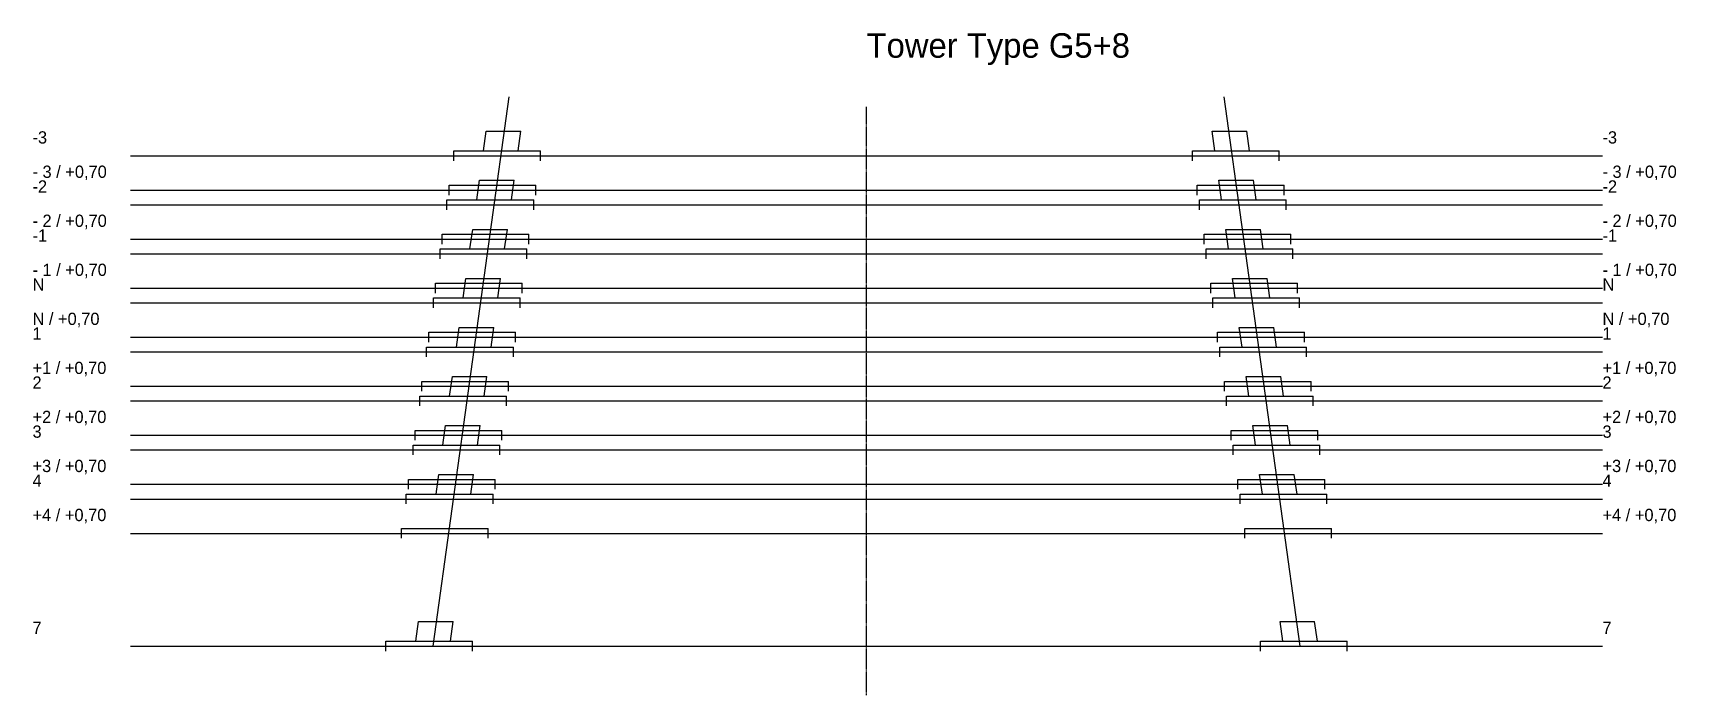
# Model space of a CAD drawing. Header units: metres. Extents: x -16992 to 16502, y -8000 to 5507.
import ezdxf

# ---------------------------------------------------------------- set-up
doc = ezdxf.new("R2010")
doc.units = ezdxf.units.M
doc.linetypes.add('CENTER', pattern=[5.08, 3.175, -0.635, 0.635, -0.635])
for name, color, linetype in [('ANGLED_LINES', 4, 'Continuous'), ('ANNOTATIONS', 2, 'Continuous'), ('BASE_VARIANTS', 7, 'Continuous'), ('CENTERLINE', 3, 'Continuous'), ('OFFSET_VARIANTS', 1, 'Continuous')]:
    doc.layers.add(name, color=color, linetype=linetype)

msp = doc.modelspace()

# ---------------------------------------------------------------- linework, layer by layer
at = {"layer": 'ANGLED_LINES'}
for p, q in [((-8836, -7000), (-7287.04, 4200)), ((8836, -7000), (7287.04, 4200))]:
    msp.add_line(p, q, dxfattribs=at)
at = {"layer": 'BASE_VARIANTS'}
for p, q in [((-7806, 3100), (-7750.68, 3500)), ((-7750.68, 3500), (-7044.68, 3500)), ((-7100, 3100), (-7044.68, 3500)), ((7100, 3100), (7044.68, 3500)), ((7044.68, 3500), (7750.68, 3500)), ((7806, 3100), (7750.68, 3500)), ((-8412.87895, 2900), (-8412.87895, 3100)), ((-8412.87895, 3100), (-6645.111998, 3100)), ((-6645.111998, 2900), (-6645.111998, 3100)), ((6645.111998, 2900), (6645.111998, 3100)), ((6645.111998, 3100), (8412.87895, 3100)), ((8412.87895, 2900), (8412.87895, 3100)), ((-15000, 3000), (15000, 3000)), ((-7944.3, 2100), (-7888.98, 2500)), ((-7888.98, 2500), (-7182.98, 2500)), ((-7238.3, 2100), (-7182.98, 2500)), ((7238.3, 2100), (7182.98, 2500)), ((7182.98, 2500), (7888.98, 2500)), ((7944.3, 2100), (7888.98, 2500)), ((-8551.477016, 1900), (-8551.477016, 2100)), ((-8551.477016, 2100), (-6783.710064, 2100)), ((-6783.710064, 1900), (-6783.710064, 2100)), ((6783.710064, 1900), (6783.710064, 2100)), ((6783.710064, 2100), (8551.477016, 2100)), ((8551.477016, 1900), (8551.477016, 2100)), ((-15000, 2000), (15000, 2000)), ((-8082.6, 1100), (-8027.28, 1500)), ((-8027.28, 1500), (-7321.28, 1500)), ((-7376.6, 1100), (-7321.28, 1500)), ((7376.6, 1100), (7321.28, 1500)), ((7321.28, 1500), (8027.28, 1500)), ((8082.6, 1100), (8027.28, 1500)), ((-8689.075082, 900), (-8689.075082, 1100)), ((-8689.075082, 1100), (-6921.30813, 1100)), ((-6921.30813, 900), (-6921.30813, 1100)), ((6921.30813, 900), (6921.30813, 1100)), ((6921.30813, 1100), (8689.075082, 1100)), ((8689.075082, 900), (8689.075082, 1100)), ((-15000, 1000), (15000, 1000)), ((-8220.9, 100), (-8165.58, 500)), ((-8165.58, 500), (-7459.58, 500)), ((-7514.9, 100), (-7459.58, 500)), ((7514.9, 100), (7459.58, 500)), ((7459.58, 500), (8165.58, 500)), ((8220.9, 100), (8165.58, 500)), ((-15000, 0), (15000, 0)), ((-8827.673147, -100), (-8827.673147, 100)), ((-8827.673147, 100), (-7059.906195, 100)), ((-7059.906195, -100), (-7059.906195, 100)), ((7059.906195, -100), (7059.906195, 100)), ((7059.906195, 100), (8827.673147, 100)), ((8827.673147, -100), (8827.673147, 100)), ((-8359.2, -900), (-8303.88, -500)), ((-8303.88, -500), (-7597.88, -500)), ((-7653.2, -900), (-7597.88, -500)), ((7653.2, -900), (7597.88, -500)), ((7597.88, -500), (8303.88, -500)), ((8359.2, -900), (8303.88, -500)), ((-15000, -1000), (15000, -1000)), ((-8966.271213, -1100), (-8966.271213, -900)), ((-8966.271213, -900), (-7198.504261, -900)), ((-7198.504261, -1100), (-7198.504261, -900)), ((7198.504261, -1100), (7198.504261, -900)), ((7198.504261, -900), (8966.271213, -900)), ((8966.271213, -1100), (8966.271213, -900)), ((-8497.5, -1900), (-8442.18, -1500)), ((-8442.18, -1500), (-7736.18, -1500)), ((-7791.5, -1900), (-7736.18, -1500)), ((7791.5, -1900), (7736.18, -1500)), ((7736.18, -1500), (8442.18, -1500)), ((8497.5, -1900), (8442.18, -1500)), ((-15000, -2000), (15000, -2000)), ((-9104.869278, -2100), (-9104.869278, -1900)), ((-9104.869278, -1900), (-7337.102326, -1900)), ((-7337.102326, -2100), (-7337.102326, -1900)), ((7337.102326, -2100), (7337.102326, -1900)), ((7337.102326, -1900), (9104.869278, -1900)), ((9104.869278, -2100), (9104.869278, -1900)), ((-8635.8, -2900), (-8580.48, -2500)), ((-8580.48, -2500), (-7874.48, -2500)), ((-7929.8, -2900), (-7874.48, -2500)), ((7929.8, -2900), (7874.48, -2500)), ((7874.48, -2500), (8580.48, -2500)), ((8635.8, -2900), (8580.48, -2500)), ((-15000, -3000), (15000, -3000)), ((-9242.467344, -3100), (-9242.467344, -2900)), ((-9242.467344, -2900), (-7474.700392, -2900)), ((-7474.700392, -3100), (-7474.700392, -2900)), ((7474.700392, -3100), (7474.700392, -2900)), ((7474.700392, -2900), (9242.467344, -2900)), ((9242.467344, -3100), (9242.467344, -2900)), ((-8774.1, -3900), (-8718.78, -3500)), ((-8718.78, -3500), (-8012.78, -3500)), ((-8068.1, -3900), (-8012.78, -3500)), ((8068.1, -3900), (8012.78, -3500)), ((8012.78, -3500), (8718.78, -3500)), ((8774.1, -3900), (8718.78, -3500)), ((-15000, -4000), (15000, -4000)), ((-9381.06541, -4100), (-9381.06541, -3900)), ((-9381.06541, -3900), (-7613.298458, -3900)), ((-7613.298458, -4100), (-7613.298458, -3900)), ((7613.298458, -4100), (7613.298458, -3900)), ((7613.298458, -3900), (9381.06541, -3900)), ((9381.06541, -4100), (9381.06541, -3900)), ((-9189, -6900), (-9133.68, -6500)), ((-9133.68, -6500), (-8427.68, -6500)), ((-8483, -6900), (-8427.68, -6500)), ((8483, -6900), (8427.68, -6500)), ((8427.68, -6500), (9133.68, -6500)), ((9189, -6900), (9133.68, -6500)), ((-15000, -7000), (15000, -7000)), ((-9795.859606, -7100), (-9795.859606, -6900)), ((-9795.859606, -6900), (-8028.092654, -6900)), ((-8028.092654, -7100), (-8028.092654, -6900)), ((8028.092654, -7100), (8028.092654, -6900)), ((8028.092654, -6900), (9795.859606, -6900)), ((9795.859606, -7100), (9795.859606, -6900))]:
    msp.add_line(p, q, dxfattribs=at)
at = {"layer": 'CENTERLINE', "linetype": 'CENTER'}
msp.add_line((0, -8000), (0, 4000), dxfattribs=at)
at = {"layer": 'OFFSET_VARIANTS'}
for p, q in [((-8509.497596, 2200), (-8509.497596, 2400)), ((-8509.497596, 2400), (-6741.730644, 2400)), ((-6741.730644, 2200), (-6741.730644, 2400)), ((6741.730644, 2200), (6741.730644, 2400)), ((6741.730644, 2400), (8509.497596, 2400)), ((8509.497596, 2200), (8509.497596, 2400)), ((-15000, 2300), (15000, 2300)), ((-8648.095662, 1200), (-8648.095662, 1400)), ((-8648.095662, 1400), (-6880.32871, 1400)), ((-6880.32871, 1200), (-6880.32871, 1400)), ((6880.32871, 1200), (6880.32871, 1400)), ((6880.32871, 1400), (8648.095662, 1400)), ((8648.095662, 1200), (8648.095662, 1400)), ((-15000, 1300), (15000, 1300)), ((-8786.693728, 200), (-8786.693728, 400)), ((-8786.693728, 400), (-7018.926776, 400)), ((-7018.926776, 200), (-7018.926776, 400)), ((7018.926776, 200), (7018.926776, 400)), ((7018.926776, 400), (8786.693728, 400)), ((8786.693728, 200), (8786.693728, 400)), ((-15000, 300), (15000, 300)), ((-8924.291793, -800), (-8924.291793, -600)), ((-8924.291793, -600), (-7156.524841, -600)), ((-7156.524841, -800), (-7156.524841, -600)), ((7156.524841, -800), (7156.524841, -600)), ((7156.524841, -600), (8924.291793, -600)), ((8924.291793, -800), (8924.291793, -600)), ((-15000, -700), (15000, -700)), ((-9062.889859, -1800), (-9062.889859, -1600)), ((-9062.889859, -1600), (-7295.122907, -1600)), ((-7295.122907, -1800), (-7295.122907, -1600)), ((7295.122907, -1800), (7295.122907, -1600)), ((7295.122907, -1600), (9062.889859, -1600)), ((9062.889859, -1800), (9062.889859, -1600)), ((-15000, -1700), (15000, -1700)), ((-9201.487924, -2800), (-9201.487924, -2600)), ((-9201.487924, -2600), (-7433.720972, -2600)), ((-7433.720972, -2800), (-7433.720972, -2600)), ((7433.720972, -2800), (7433.720972, -2600)), ((7433.720972, -2600), (9201.487924, -2600)), ((9201.487924, -2800), (9201.487924, -2600)), ((-15000, -2700), (15000, -2700)), ((-9339.08599, -3800), (-9339.08599, -3600)), ((-9339.08599, -3600), (-7571.319038, -3600)), ((-7571.319038, -3800), (-7571.319038, -3600)), ((7571.319038, -3800), (7571.319038, -3600)), ((7571.319038, -3600), (9339.08599, -3600)), ((9339.08599, -3800), (9339.08599, -3600)), ((-15000, -3700), (15000, -3700)), ((-9477.684055, -4800), (-9477.684055, -4600)), ((-9477.684055, -4600), (-7709.917103, -4600)), ((-7709.917103, -4800), (-7709.917103, -4600)), ((7709.917103, -4800), (7709.917103, -4600)), ((7709.917103, -4600), (9477.684055, -4600)), ((9477.684055, -4800), (9477.684055, -4600)), ((-15000, -4700), (15000, -4700))]:
    msp.add_line(p, q, dxfattribs=at)

# ---------------------------------------------------------------- texts
at = {"layer": 'ANNOTATIONS'}
for s, height, p in [('Tower Type G5+8', 500, (0, 5000)), ('-3', 250, (-17000, 3250)), ('-3', 250, (15000, 3250)), ('- 3 / +0,70', 250, (-17000, 2550)), ('- 3 / +0,70', 250, (15000, 2550)), ('-2', 250, (-17000, 2250)), ('-2', 250, (15000, 2250)), ('- 2 / +0,70', 250, (-17000, 1550)), ('- 2 / +0,70', 250, (15000, 1550)), ('-1', 250, (-17000, 1250)), ('-1', 250, (15000, 1250)), ('- 1 / +0,70', 250, (-17000, 550)), ('- 1 / +0,70', 250, (15000, 550)), ('N', 250, (-17000, 250)), ('N', 250, (15000, 250)), ('N / +0,70', 250, (-17000, -450)), ('N / +0,70', 250, (15000, -450)), ('1', 250, (-17000, -750)), ('1', 250, (15000, -750)), ('+1 / +0,70', 250, (-17000, -1450)), ('+1 / +0,70', 250, (15000, -1450)), ('2', 250, (-17000, -1750)), ('2', 250, (15000, -1750)), ('+2 / +0,70', 250, (-17000, -2450)), ('+2 / +0,70', 250, (15000, -2450)), ('3', 250, (-17000, -2750)), ('3', 250, (15000, -2750)), ('+3 / +0,70', 250, (-17000, -3450)), ('+3 / +0,70', 250, (15000, -3450)), ('4', 250, (-17000, -3750)), ('4', 250, (15000, -3750)), ('+4 / +0,70', 250, (-17000, -4450)), ('+4 / +0,70', 250, (15000, -4450)), ('7', 250, (-17000, -6750)), ('7', 250, (15000, -6750))]:
    msp.add_text(s, height=height, dxfattribs=at).set_placement(p)

doc.saveas('drawing.dxf')
